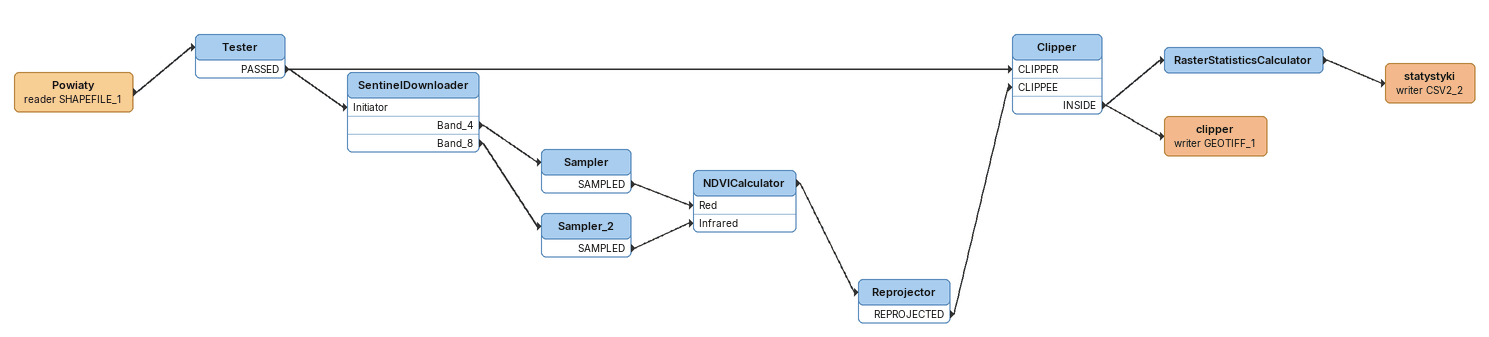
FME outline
Powiaty (reader SHAPEFILE_1)
    -> Tester
Tester
    PASSED -> SentinelDownloader [Initiator]
    PASSED -> Clipper [CLIPPER]
SentinelDownloader
    Band_4 -> Sampler
    Band_8 -> Sampler_2
Sampler
    SAMPLED -> NDVICalculator [Red]
Sampler_2
    SAMPLED -> NDVICalculator [Infrared]
NDVICalculator
    -> Reprojector
Reprojector
    REPROJECTED -> Clipper [CLIPPEE]
Clipper
    INSIDE -> RasterStatisticsCalculator
    INSIDE -> clipper (writer GEOTIFF_1)
RasterStatisticsCalculator
    -> statystyki (writer CSV2_2)
statystyki (writer CSV2_2)
clipper (writer GEOTIFF_1)
